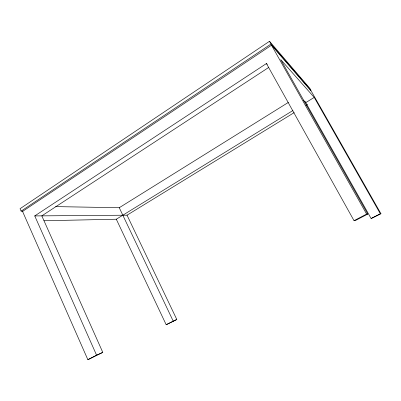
<?xml version="1.0" encoding="UTF-8"?>
<svg xmlns="http://www.w3.org/2000/svg" width="401" height="401" viewBox="0 0 401 401"><rect width="100%" height="100%" fill="white"/><g stroke="black" fill="none" stroke-linecap="round" stroke-linejoin="round"><path stroke-width="0.6" d="M269.497 41.298L271.031 44.02L310.996 90.38L309.853 88.37L269.497 41.298L20.05 208.71L21.113 211.126L22.987 211.132M21.113 211.126L271.031 44.02M305.131 101.538L371.11 218.53L380.95 213.733L311.306 91.222L271.497 45.218L22.556 211.417L87.869 359.702L102.791 352.389L41.814 215.863L268.67 67.478M87.869 359.702L96.576 355.156L34.742 215.918L266.444 63.533L267.261 64.35M55.629 206.61L119.257 207.713L288.374 102.41M43.98 220.756L116.305 219.222L292.946 110.506M380.95 213.733L380.333 213.748L314.229 97.408L305.747 102.631L303.547 100.445M34.742 215.918L127.027 215.182L294.229 112.586M305.943 105.393L307.542 104.415M266.444 63.533L354.028 220.66L366.614 214.084L367.777 214.059L280.715 59.604L314.229 97.408M367.777 214.059L355.471 220.48L354.028 220.66M116.305 219.222L166.179 324.72L176.806 319.477L127.027 215.182M371.11 218.53L380.333 213.748M176.806 319.477L166.179 324.72M96.576 355.156L102.791 352.389M271.497 45.218L366.614 214.084M119.257 207.713L173.192 321.086"/></g></svg>
